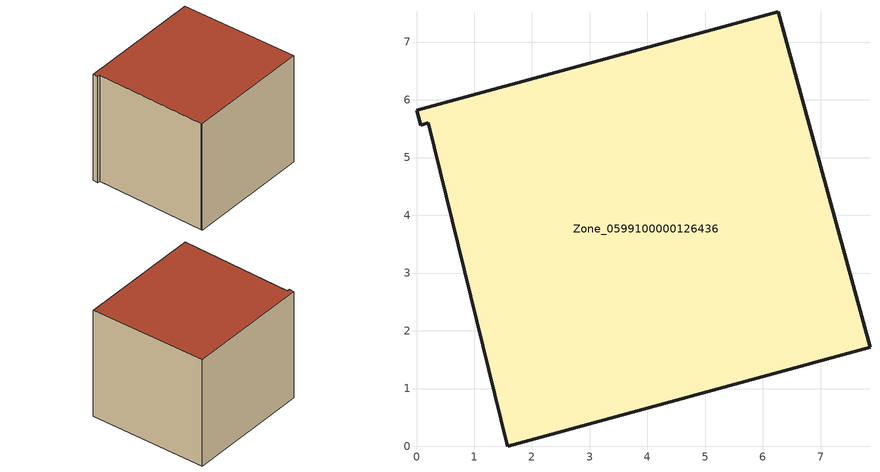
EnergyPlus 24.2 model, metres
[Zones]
Zone_0599100000126436
 floor ground (C_G): 1.58,0 1.57,0.05 0.2,5.6 0.07,5.56 0,5.82 6.27,7.53 7.85,1.71 z0
 wall outside (C_F): 1.58,0 7.85,1.71 6.27,7.53 0,5.82 0.07,5.56 0.2,5.6 1.57,0.05 1.58,0 z0:5.68
 roof outside (C_R): 1.57,0.05 1.58,0 7.85,1.71 6.27,7.53 0,5.82 0.07,5.56 0.2,5.6 z5.68
[BUILDING]
Pand.0599100000126436: North Axis=0; Terrain=City; Loads Convergence Tolerance Value=0.04; Temperature Convergence Tolerance Value=0.4; Solar Distribution=FullExterior; Maximum Number of Warmup Days=25; Minimum Number of Warmup Days=1
[Site:Location]
Rotterdam.The.Hague.AP_ZH_NLD Design_Conditions: Latitude=51.96; Longitude=4.45; Time Zone=1; Elevation=-4.5
[SITE:GROUNDTEMPERATURE:BUILDINGSURFACE]
18, 18, 18, 18, 18, 18, 18, 18, 18, 18, 18, 18
[MATERIAL] Thermal Absorptance=0.9; Solar Absorptance=0.7; Visible Absorptance=0.7
Name | Roughness | Thickness | Conductivity | Density | Specific Heat
G.TI.1946-1964 | MediumSmooth | 0.15 | 1 | 540 | 1210
F.TI.1946-1964 | Rough | 0.3 | 0.857143 | 1920 | 840
R.TI.1946-1964 | MediumRough | 0.2 | 0.277778 | 1500 | 1000
[CONSTRUCTION]
C_G: G.TI.1946-1964
C_F: F.TI.1946-1964
C_R: R.TI.1946-1964
[ZONE]
Zone_0599100000126436: Type=1; Multiplier=1; Ceiling Height=Autocalculate; Volume=Autocalculate; Floor Area=autocalculate; Part of Total Floor Area=Yes
[ZONEINFILTRATION:DESIGNFLOWRATE]
Infil_Zone_0599100000126436: Zone or ZoneList or Space or SpaceList=Zone_0599100000126436; Schedule=AlwaysOn; Design Flow Rate Calculation Method=Flow/Area; Flow Rate per Floor Area=0.003; Constant Term Coefficient=1; Temperature Term Coefficient=0; Velocity Term Coefficient=0; Velocity Squared Term Coefficient=0
[HVACTEMPLATE:ZONE:IDEALLOADSAIRSYSTEM]
Zone_0599100000126436: Maximum Heating Supply Air Temperature=50; Minimum Cooling Supply Air Temperature=13; Maximum Heating Supply Air Humidity Ratio=0.0156; Minimum Cooling Supply Air Humidity Ratio=0.0077; Heating Limit=NoLimit; Cooling Limit=NoLimit; Dehumidification Control Type=ConstantSensibleHeatRatio; Cooling Sensible Heat Ratio=0.7; Dehumidification Setpoint=60; Humidification Control Type=None; Humidification Setpoint=30; Outdoor Air Method=None; Outdoor Air Flow Rate per Person=0.00944; Outdoor Air Flow Rate per Zone Floor Area=0; Outdoor Air Flow Rate per Zone=0; Demand Controlled Ventilation Type=None; Outdoor Air Economizer Type=NoEconomizer; Heat Recovery Type=None; Sensible Heat Recovery Effectiveness=0.7; Latent Heat Recovery Effectiveness=0.65
[ZONECONTROL:THERMOSTAT]
ThermostatControl_Zone_0599100000126436: Zone or ZoneList=Zone_0599100000126436; Control Type Schedule=DualSetpointControlType; Control 1=Thermostat_Zone_0599100000126436; Temperature Difference Between Cutout And Setpoint=0
[THERMOSTATSETPOINT:DUALSETPOINT]
Thermostat_Zone_0599100000126436: Heating Setpoint Temperature Schedule=HeatingSetpoint_Zone_0599100000126436; Cooling Setpoint Temperature Schedule=CoolingSetpoint_Zone_0599100000126436
[SCHEDULE:COMPACT]
HeatingSetpoint_Zone_0599100000126436: Through: 12/31, For: AllDays, Until: 24:00, 21
CoolingSetpoint_Zone_0599100000126436: Through: 12/31, For: AllDays, Until: 24:00, 24
DualSetpointControlType: Through: 12/31, For: AllDays, Until: 24:00, 4
AlwaysOn: Through: 12/31, For: AllDays, Until: 24:00, 1
